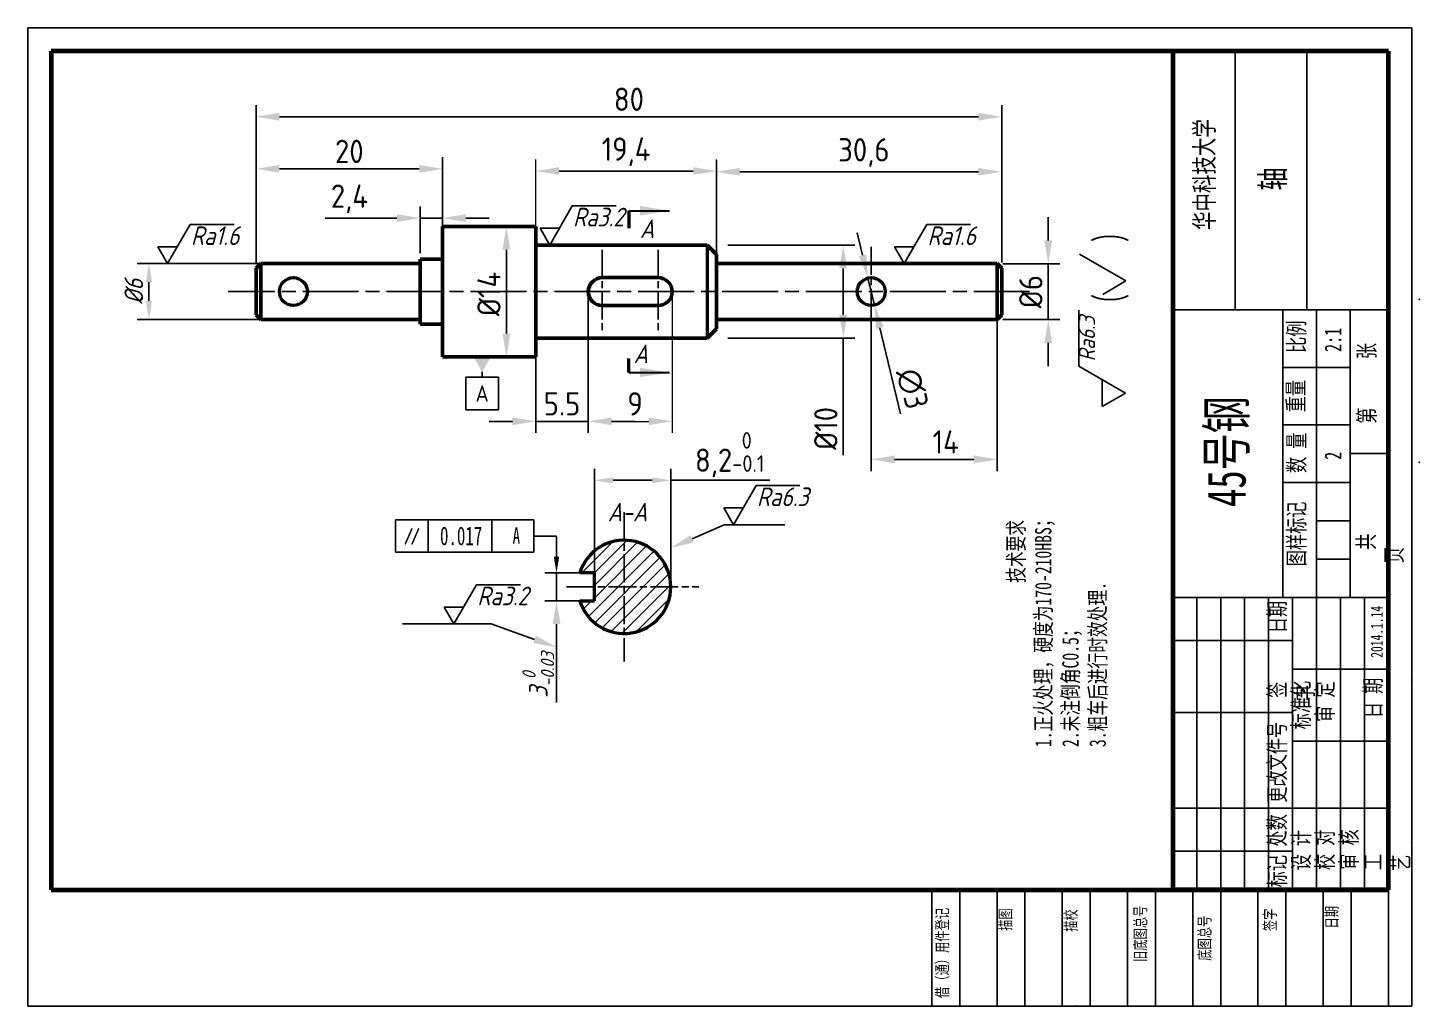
# Model space of a CAD drawing. Header units: millimetres. Extents: x 538 to 2406, y -113 to 359.
# Drawn here: x 2027.7 to 2177, y 40.4 to 145.4 of the extents above; entities that cross this region are included whole.
import ezdxf
from ezdxf.enums import TextEntityAlignment as Align

# ---------------------------------------------------------------- set-up
doc = ezdxf.new("R2010")
doc.units = ezdxf.units.MM
doc.header["$LTSCALE"] = 0.5
doc.header["$PDSIZE"] = -5
doc.linetypes.add('AM_ISO08W050', pattern=[18, 12, -1.5, 3, -1.5])
doc.linetypes.add('AM_ISO08W050x2', pattern=[9, 6, -0.75, 1.5, -0.75])
doc.layers.get('0').update_dxf_attribs({"lineweight": 50})
for name, color, linetype in [('10', 7, 'Continuous'), ('format', 7, 'Continuous'), ('外框', 7, 'Continuous'), ('尺寸', 3, 'Continuous'), ('尺寸 @ 1', 3, 'Continuous')]:
    doc.layers.add(name, color=color, linetype=linetype)
for name, color, linetype, lineweight in [('AM_5', 3, 'Continuous', 25), ('AM_7', 4, 'AM_ISO08W050', 25), ('粗实线层', 7, 'Continuous', 50), ('细实线', 4, 'Continuous', 25), ('里框', 7, 'Continuous', 80)]:
    doc.layers.add(name, color=color, linetype=linetype, lineweight=lineweight)
doc.styles.add('ACISOGDT', font='AMGDT.SHX')
doc.styles.get("Standard").update_dxf_attribs({"font": 'isocp.shx', "bigfont": 'gbcbig.shx'})
doc.styles.add('标准', font='', dxfattribs={"width": 0.667})
doc.styles.add('标注', font='gbeitc.shx', dxfattribs={"height": 3.5, "bigfont": 'gbcbig.shx'})
doc.styles.add('汉字', font='STFANGSO.TTF', dxfattribs={"width": 0.707, "height": 3.5})
doc.styles.add('长仿宋体', font='hyswlongfangsong.ttf', dxfattribs={"width": 0.707})
doc.styles.get('标准').set_extended_font_data('宋体')
doc.dimstyles.new('ISO-25', dxfattribs={"dimtxt": 2.5, "dimasz": 2.5, "dimexe": 1.25, "dimexo": 0.625, "dimtad": 1, "dimtxsty": 'Standard', "dimcen": 2.5, "dimadec": 0, "dimazin": 0, "dimtfac": 1, "dimtmove": 0, "dimatfit": 3, "dimfxl": 1, "dimarcsym": 0})
doc.dimstyles.new('ISO-25$0', dxfattribs={"dimtxt": 2.5, "dimasz": 2.5, "dimexe": 1.25, "dimexo": 0.625, "dimtad": 1, "dimtxsty": 'Standard', "dimcen": 2.5, "dimadec": 0, "dimazin": 0, "dimtfac": 1, "dimtmove": 0, "dimatfit": 3, "dimfxl": 1, "dimarcsym": 0})

# ---------------------------------------------------------------- blocks, each defined once
blk = doc.blocks.new('*D201')
at = {"layer": 'AM_5', "color": 0, "lineweight": -2, "transparency": 16777216}
for p, q in [((2072.8, 124.09), (2080.27, 124.09)), ((2079.02, 121.59), (2079.02, 112.59)), ((2072.8, 110.09), (2080.27, 110.09))]:
    blk.add_line(p, q, dxfattribs=at)
at = {"layer": 'AM_5', "color": 0, "lineweight": 50, "transparency": 16777216}
for points in [[(2078.61, 121.59), (2079.44, 121.59), (2079.02, 124.09)], [(2078.61, 112.59), (2079.44, 112.59), (2079.02, 110.09)]]:
    blk.add_solid(points, dxfattribs=at)
at = {"layer": 'Defpoints', "color": 0, "lineweight": 50, "transparency": 16777216}
for p in [(2072.17, 124.09), (2072.17, 110.09), (2079.02, 110.09)]:
    blk.add_point(p, dxfattribs=at)
at = {"layer": 'AM_5', "color": 0, "transparency": 16777216, "insert": (2077.15, 116.84), "char_height": 2.5, "attachment_point": 5, "rotation": 90}
blk.add_mtext('\\A1;%%C14', dxfattribs=at)
blk = doc.blocks.new('*D202')
at = {"layer": 'AM_5', "color": 0, "lineweight": -2, "transparency": 16777216}
for p, q in [((2102.8, 122.09), (2116.42, 122.09)), ((2115.17, 119.59), (2115.17, 114.59)), ((2102.8, 112.09), (2116.42, 112.09)), ((2115.17, 112.09), (2115.17, 99.53))]:
    blk.add_line(p, q, dxfattribs=at)
at = {"layer": 'AM_5', "color": 0, "lineweight": 50, "transparency": 16777216}
for points in [[(2114.75, 119.59), (2115.59, 119.59), (2115.17, 122.09)], [(2114.75, 114.59), (2115.59, 114.59), (2115.17, 112.09)]]:
    blk.add_solid(points, dxfattribs=at)
at = {"layer": 'Defpoints', "color": 0, "lineweight": 50, "transparency": 16777216}
for p in [(2102.17, 122.09), (2102.17, 112.09), (2115.17, 112.09)]:
    blk.add_point(p, dxfattribs=at)
at = {"layer": 'AM_5', "color": 0, "transparency": 16777216, "insert": (2113.3, 102.41), "char_height": 2.5, "attachment_point": 5, "rotation": 90}
blk.add_mtext('\\A1;%%C10', dxfattribs=at)
blk = doc.blocks.new('*D203')
at = {"layer": 'AM_5', "color": 0, "lineweight": -2, "transparency": 16777216}
for p, q in [((2137.17, 122.59), (2137.17, 125.09)), ((2132.3, 120.09), (2138.42, 120.09)), ((2137.17, 120.09), (2137.17, 114.09)), ((2132.3, 114.09), (2138.42, 114.09)), ((2137.17, 111.59), (2137.17, 109.09))]:
    blk.add_line(p, q, dxfattribs=at)
at = {"layer": 'AM_5', "color": 0, "lineweight": 50, "transparency": 16777216}
for points in [[(2136.75, 122.59), (2137.59, 122.59), (2137.17, 120.09)], [(2136.75, 111.59), (2137.59, 111.59), (2137.17, 114.09)]]:
    blk.add_solid(points, dxfattribs=at)
at = {"layer": 'Defpoints', "color": 0, "lineweight": 50, "transparency": 16777216}
for p in [(2131.67, 120.09), (2131.67, 114.09), (2137.17, 114.09)]:
    blk.add_point(p, dxfattribs=at)
at = {"layer": 'AM_5', "color": 0, "transparency": 16777216, "insert": (2135.3, 117.09), "char_height": 2.5, "attachment_point": 5, "rotation": 90}
blk.add_mtext('\\A1;%%C6', dxfattribs=at)
blk = doc.blocks.new('*D204')
at = {"layer": 'AM_5', "color": 0, "lineweight": 20, "transparency": 16777216}
for p, q in [((2082.17, 122.72), (2082.17, 131.28)), ((2101.57, 122.72), (2101.57, 131.28))]:
    blk.add_line(p, q, dxfattribs=at)
at = {"layer": 'AM_5', "color": 0, "lineweight": -3, "transparency": 16777216}
blk.add_line((2084.67, 130.03), (2099.07, 130.03), dxfattribs=at)
at = {"layer": 'AM_5', "color": 0, "lineweight": 50, "transparency": 16777216}
for points in [[(2084.67, 130.45), (2084.67, 129.62), (2082.17, 130.03)], [(2099.07, 130.45), (2099.07, 129.62), (2101.57, 130.03)]]:
    blk.add_solid(points, dxfattribs=at)
at = {"layer": 'Defpoints', "color": 0, "lineweight": 50, "transparency": 16777216}
for p in [(2101.57, 130.03), (2082.17, 122.09), (2101.57, 122.09)]:
    blk.add_point(p, dxfattribs=at)
at = {"layer": 'AM_5', "color": 0, "transparency": 16777216, "insert": (2091.87, 132.1), "char_height": 2.5, "attachment_point": 5}
blk.add_mtext('19,4', dxfattribs=at)
blk = doc.blocks.new('*D205')
at = {"layer": 'AM_5', "color": 0, "lineweight": -2, "transparency": 16777216}
for p, q in [((2101.57, 120.72), (2101.57, 131.2)), ((2104.07, 129.95), (2129.67, 129.95)), ((2132.17, 120.22), (2132.17, 131.2))]:
    blk.add_line(p, q, dxfattribs=at)
at = {"layer": 'AM_5', "color": 0, "lineweight": 50, "transparency": 16777216}
for points in [[(2104.07, 130.37), (2104.07, 129.54), (2101.57, 129.95)], [(2129.67, 130.37), (2129.67, 129.54), (2132.17, 129.95)]]:
    blk.add_solid(points, dxfattribs=at)
at = {"layer": 'Defpoints', "color": 0, "lineweight": 50, "transparency": 16777216}
for p in [(2132.17, 129.95), (2101.57, 120.09), (2132.17, 119.59)]:
    blk.add_point(p, dxfattribs=at)
at = {"layer": 'AM_5', "color": 0, "transparency": 16777216, "insert": (2117.38, 132.02), "char_height": 2.5, "attachment_point": 5}
blk.add_mtext('\\A1;30,6', dxfattribs=at)
blk = doc.blocks.new('*D206')
at = {"layer": 'AM_5', "color": 0, "lineweight": -2, "transparency": 16777216}
for p, q in [((2052.17, 120.22), (2052.17, 131.52)), ((2072.17, 120.72), (2072.17, 131.52)), ((2069.67, 130.27), (2054.67, 130.27))]:
    blk.add_line(p, q, dxfattribs=at)
at = {"layer": 'AM_5', "color": 0, "lineweight": 50, "transparency": 16777216}
for points in [[(2054.67, 130.69), (2054.67, 129.85), (2052.17, 130.27)], [(2069.67, 130.69), (2069.67, 129.85), (2072.17, 130.27)]]:
    blk.add_solid(points, dxfattribs=at)
at = {"layer": 'Defpoints', "color": 0, "lineweight": 50, "transparency": 16777216}
for p in [(2052.17, 130.27), (2052.17, 119.59), (2072.17, 120.09)]:
    blk.add_point(p, dxfattribs=at)
at = {"layer": 'AM_5', "color": 0, "transparency": 16777216, "insert": (2062.17, 132.14), "char_height": 2.5, "attachment_point": 5}
blk.add_mtext('\\A1;20', dxfattribs=at)
blk = doc.blocks.new('*D207')
at = {"layer": 'AM_5', "color": 0, "lineweight": 20, "transparency": 16777216}
for p, q in [((2087.81, 116.47), (2087.81, 101.92)), ((2096.81, 116.47), (2096.81, 101.92)), ((2090.31, 103.17), (2094.31, 103.17))]:
    blk.add_line(p, q, dxfattribs=at)
at = {"layer": 'AM_5', "color": 0, "lineweight": 50, "transparency": 16777216}
for points in [[(2090.31, 103.59), (2090.31, 102.76), (2087.81, 103.17)], [(2094.31, 103.59), (2094.31, 102.76), (2096.81, 103.17)]]:
    blk.add_solid(points, dxfattribs=at)
at = {"layer": 'Defpoints', "color": 0, "lineweight": 50, "transparency": 16777216}
for p in [(2087.81, 117.09), (2096.81, 117.09), (2096.81, 103.17)]:
    blk.add_point(p, dxfattribs=at)
at = {"layer": 'AM_5', "color": 0, "transparency": 16777216, "insert": (2092.83, 105.05), "char_height": 2.5, "attachment_point": 5}
blk.add_mtext('9', dxfattribs=at)
blk = doc.blocks.new('*D208')
at = {"layer": 'AM_5', "color": 0, "lineweight": -2, "transparency": 16777216}
for p, q in [((2082.17, 116.47), (2082.17, 101.92)), ((2087.81, 116.47), (2087.81, 101.92)), ((2079.67, 103.17), (2077.17, 103.17)), ((2087.81, 103.17), (2082.17, 103.17)), ((2090.31, 103.17), (2092.81, 103.17))]:
    blk.add_line(p, q, dxfattribs=at)
at = {"layer": 'AM_5', "color": 0, "lineweight": 50, "transparency": 16777216}
for points in [[(2079.67, 103.59), (2079.67, 102.76), (2082.17, 103.17)], [(2090.31, 103.59), (2090.31, 102.76), (2087.81, 103.17)]]:
    blk.add_solid(points, dxfattribs=at)
at = {"layer": 'Defpoints', "color": 0, "lineweight": 50, "transparency": 16777216}
for p in [(2082.17, 117.09), (2087.81, 117.09), (2082.17, 103.17)]:
    blk.add_point(p, dxfattribs=at)
at = {"layer": 'AM_5', "color": 0, "transparency": 16777216, "insert": (2084.99, 105.05), "char_height": 2.5, "attachment_point": 5}
blk.add_mtext('5.5', dxfattribs=at)
blk = doc.blocks.new('*D200')
at = {"layer": 'AM_5', "color": 0, "lineweight": -2, "transparency": 16777216}
for p, q in [((2088.47, 86.05), (2088.47, 98.09)), ((2096.67, 86.04), (2096.67, 98.09)), ((2090.47, 96.84), (2094.67, 96.84)), ((2096.67, 96.84), (2107.29, 96.84))]:
    blk.add_line(p, q, dxfattribs=at)
at = {"layer": 'AM_5', "color": 0, "lineweight": 50, "transparency": 16777216}
for points in [[(2090.47, 97.17), (2090.47, 96.51), (2088.47, 96.84)], [(2094.67, 97.17), (2094.67, 96.51), (2096.67, 96.84)]]:
    blk.add_solid(points, dxfattribs=at)
at = {"layer": 'Defpoints', "color": 0, "lineweight": 50, "transparency": 16777216}
for p in [(2096.67, 96.84), (2088.47, 85.43), (2096.67, 85.42)]:
    blk.add_point(p, dxfattribs=at)
at = {"layer": 'AM_5', "color": 0, "transparency": 16777216, "insert": (2102.98, 99.59), "char_height": 2.5, "attachment_point": 5}
blk.add_mtext('8,2{}{\\H0.71x;\\C92;\\S 0^ -0.1;}', dxfattribs=at)
blk = doc.blocks.new('去材料表面')
at = {"lineweight": -2}
for p, q in [((0, 0), (5.77, 10)), ((5.77, 10), (17.77, 10)), ((0, 0), (-2.89, 5)), ((-2.89, 5), (2.89, 5))]:
    blk.add_line(p, q, dxfattribs=at)
at = {"lineweight": -2, "style": '标注'}
blk.add_attdef('CCD', text='', height=3.5, dxfattribs=at).set_placement((11.66, 10.01), align=Align.TOP_CENTER)
blk = doc.blocks.new('基本符号')
at = {"lineweight": -2}
for q in [(5.77, 10), (-2.89, 5)]:
    blk.add_line((0, 0), q, dxfattribs=at)
blk = doc.blocks.new('详细标题栏')
for p, q in [((-175, 45), (-175, 0)), ((0, 45), (-175, 45)), ((-114, 45), (-175, 45))]:
    blk.add_line(p, q)
at = {"lineweight": -3}
for p, q in [((-167, 45), (-167, 20)), ((-158, 45), (-158, 0)), ((-138, 45), (-138, 20)), ((-123, 45), (-123, 20)), ((-114, 45), (-114, 0)), ((-54, 45), (-54, 0)), ((-114, 40), (-175, 40)), ((-114, 35), (-175, 35)), ((0, 32), (-54, 32)), ((-114, 30), (-175, 30)), ((-114, 25), (-175, 25)), ((-54, 22), (-114, 22)), ((-90, 22), (-90, 8)), ((-78, 22), (-78, 8)), ((-66, 22), (-66, 8)), ((-114, 20), (-175, 20)), ((-144, 20), (-144, 0)), ((-129, 20), (-129, 0)), ((-114, 15), (-175, 15)), ((-54, 15), (-114, 15)), ((-106, 15), (-106, 8)), ((-98, 15), (-98, 8)), ((0, 17), (-54, 17)), ((-114, 10), (-175, 10)), ((-54, 8), (-114, 8)), ((-84, 8), (-84, 0)), ((-114, 5), (-175, 5))]:
    blk.add_line(p, q, dxfattribs=at)
at = {"lineweight": -2, "char_height": 3.5, "attachment_point": 1, "style": '汉字'}
for s, width, gutter_width, insert in [('\\pi0.49071;标记', 8, 17.5, (-175, 25)), ('\\pi0.49633;处数', 8, 17.5, (-166.49, 25)), ('\\pi0.073779;更改文件号', 18.1702, 17.5, (-156.93, 25)), ('\\pi0.6987;签  字', 10.0506, 17.5, (-135.66, 25)), ('\\pi0.54091;设 计', 9.1202, 17.5, (-171.49, 20)), ('\\pi0.025333;标准化', 10.7285, 17.5, (-141.56, 20)), ('\\pi0.58737;图样标记', 15.2306, 17.5, (-108.09, 20.95)), ('数 量', 12, 30, (-88.06, 20.92)), ('\\pi0.59756;重量', 8, 17.5, (-75.97, 21.08)), ('\\pi0.83189;比例', 8, 17.5, (-63.82, 20.95)), ('\\pi0.99535;校 对', 9.9203, 17.5, (-171.89, 15)), ('\\pi0.46795;审 定', 8.6706, 17.5, (-140.45, 15)), ('\\pi0.61376;审 核', 8.8835, 17.5, (-171.44, 10)), ('第      张', 17.7746, 17.5, (-77.76, 6.3)), ('\\pi0.17202;工 艺', 8, 17.5, (-171.07, 5)), ('\\pi1.3664;日 期', 9.6765, 17.5, (-140.59, 5))]:
    blk.add_mtext_dynamic_manual_height_columns(s, width=width, gutter_width=gutter_width, heights=[0], dxfattribs=dict(at, insert=insert))
at = {"lineweight": -3, "char_height": 3.5, "attachment_point": 1, "style": '汉字'}
for s, width, insert in [('\\pi0.99686;日期', 8, (-122.48, 25)), ('\\pi2.7795;共      页', 17.9727, (-106.88, 6.42))]:
    blk.add_mtext_dynamic_manual_height_columns(s, width=width, gutter_width=17.5, heights=[0], dxfattribs=dict(at, insert=insert))
blk = doc.blocks.new('详细标题栏2')
at = {"layer": '里框', "lineweight": 60}
blk.add_blockref('详细标题栏', (0, 0), dxfattribs=at)
at = {"lineweight": -2, "style": '汉字', "width": 0.707}
for tag, height, p in [('机构名称', 4, (-25.77, 38.43)), ('材料', 8, (-83.61, 33.8)), ('图名', 5, (-26.69, 24.17)), ('设计', 2.5, (-151.3, 17.72)), ('数量', 3.5, (-84.45, 11.57)), ('重量', 3.5, (-71.86, 11.23)), ('比例', 3.5, (-60.26, 11.57)), ('图纸代号', 4, (-25.03, 8.5)), ('日期', 2.5, (-121.19, 2.43))]:
    blk.add_attdef(tag, text='', height=height, dxfattribs=at).set_placement(p, align=Align.MIDDLE_CENTER)
blk = doc.blocks.new('*D209')
at = {"layer": 'AM_5', "color": 0, "linetype": 'ByBlock', "lineweight": -2, "transparency": 16777216}
for p, q in [((2052.17, 120.03), (2052.17, 137.11)), ((2129.67, 135.86), (2054.67, 135.86)), ((2132.17, 120.22), (2132.17, 137.11))]:
    blk.add_line(p, q, dxfattribs=at)
at = {"layer": 'AM_5', "color": 0, "lineweight": 50, "transparency": 16777216}
for points in [[(2054.67, 136.28), (2054.67, 135.45), (2052.17, 135.86)], [(2129.67, 136.28), (2129.67, 135.45), (2132.17, 135.86)]]:
    blk.add_solid(points, dxfattribs=at)
at = {"layer": 'Defpoints', "color": 0, "lineweight": 50, "transparency": 16777216}
for p in [(2052.17, 135.86), (2132.17, 119.59), (2052.17, 119.41)]:
    blk.add_point(p, dxfattribs=at)
at = {"layer": 'AM_5', "color": 0, "transparency": 16777216, "insert": (2092.17, 137.74), "char_height": 2.5, "attachment_point": 5}
blk.add_mtext('80', dxfattribs=at)
blk = doc.blocks.new('*D210')
at = {"layer": 'AM_5', "color": 0, "lineweight": -2, "transparency": 16777216}
for p, q in [((2117.24, 120.99), (2116.66, 123.42)), ((2117.82, 118.55), (2118.52, 115.64)), ((2121.3, 103.99), (2119.1, 113.2))]:
    blk.add_line(p, q, dxfattribs=at)
at = {"layer": 'AM_5', "color": 0, "lineweight": 50, "transparency": 16777216}
for points in [[(2117.65, 121.08), (2116.84, 120.89), (2117.82, 118.55)], [(2119.51, 113.3), (2118.7, 113.11), (2118.52, 115.64)]]:
    blk.add_solid(points, dxfattribs=at)
at = {"layer": 'Defpoints', "color": 0, "lineweight": 50, "transparency": 16777216}
for p in [(2117.82, 118.55), (2118.52, 115.64)]:
    blk.add_point(p, dxfattribs=at)
at = {"layer": 'AM_5', "color": 0, "transparency": 16777216, "insert": (2122.59, 106.67), "char_height": 2.5, "attachment_point": 5, "rotation": 283.4295}
blk.add_mtext('\\A1;∅3', dxfattribs=at)
blk = doc.blocks.new('*D211')
at = {"layer": 'AM_5', "color": 0, "linetype": 'ByBlock', "lineweight": -2, "transparency": 16777216}
for p, q in [((2118.17, 116.28), (2118.17, 97.84)), ((2131.67, 116.28), (2131.67, 97.84)), ((2120.67, 99.09), (2129.17, 99.09))]:
    blk.add_line(p, q, dxfattribs=at)
at = {"layer": 'AM_5', "color": 0, "lineweight": 50, "transparency": 16777216}
for points in [[(2120.67, 99.51), (2120.67, 98.67), (2118.17, 99.09)], [(2129.17, 99.51), (2129.17, 98.67), (2131.67, 99.09)]]:
    blk.add_solid(points, dxfattribs=at)
at = {"layer": 'Defpoints', "color": 0, "lineweight": 50, "transparency": 16777216}
for p in [(2118.17, 116.91), (2131.67, 116.91), (2131.67, 99.09)]:
    blk.add_point(p, dxfattribs=at)
at = {"layer": 'AM_5', "color": 0, "transparency": 16777216, "insert": (2126.17, 100.96), "char_height": 2.5, "attachment_point": 5}
blk.add_mtext('14', dxfattribs=at)
blk = doc.blocks.new('*D241')
at = {"layer": 'AM_5', "color": 0, "lineweight": -2, "transparency": 16777216}
for p, q in [((2069.77, 121.22), (2069.77, 126.24)), ((2072.17, 121.22), (2072.17, 126.24)), ((2067.27, 124.99), (2059.58, 124.99)), ((2072.17, 124.99), (2069.77, 124.99)), ((2074.67, 124.99), (2077.17, 124.99))]:
    blk.add_line(p, q, dxfattribs=at)
at = {"layer": 'AM_5', "color": 0, "lineweight": 50, "transparency": 16777216}
for points in [[(2067.27, 125.41), (2067.27, 124.57), (2069.77, 124.99)], [(2074.67, 125.41), (2074.67, 124.57), (2072.17, 124.99)]]:
    blk.add_solid(points, dxfattribs=at)
at = {"layer": 'Defpoints', "color": 0, "lineweight": 50, "transparency": 16777216}
for p in [(2072.17, 124.99), (2069.77, 120.59), (2072.17, 120.59)]:
    blk.add_point(p, dxfattribs=at)
at = {"layer": 'AM_5', "color": 0, "transparency": 16777216, "insert": (2062.18, 127.05), "char_height": 2.5, "attachment_point": 5}
blk.add_mtext('\\A1;2,4', dxfattribs=at)

msp = doc.modelspace()

# ---------------------------------------------------------------- hatches: boundary and pattern name
at = {"layer": '10'}
h = msp.add_hatch(dxfattribs=at)
h.set_pattern_fill('ANSI31', color=256, scale=0.3)
h.set_pattern_definition([(45, (1108.4016, -48.5724), (-0.6735192, 0.6735192), [])])
h.paths.add_polyline_path([(2086.9016, 86.9064), (2088.4713, 86.9064), (2088.4713, 83.9064), (2086.9016, 83.9064, 6.51313067)])

# ---------------------------------------------------------------- linework, layer by layer
at = {"color": 7, "linetype": 'Continuous', "lineweight": 30}
for p, q in [((2092.1713, 125.7744), (2096.5213, 125.7744)), ((2092.1713, 108.4144), (2096.5213, 108.4144))]:
    msp.add_line(p, q, dxfattribs=at)
at = {"color": 7, "linetype": 'Continuous', "lineweight": 53}
for p, q in [((2082.1713, 124.0944), (2072.1713, 124.0944)), ((2072.1713, 124.0944), (2072.1713, 110.0944)), ((2082.1713, 124.0944), (2082.1713, 110.0944)), ((2100.5713, 122.0944), (2082.1713, 122.0944)), ((2100.5713, 122.0944), (2101.5713, 121.0944)), ((2101.5713, 121.0944), (2101.5713, 113.0944)), ((2069.7713, 120.0944), (2052.6713, 120.0944)), ((2052.6713, 120.0944), (2052.6713, 114.0944)), ((2069.7713, 120.5944), (2069.7713, 113.5944)), ((2072.1713, 120.5944), (2069.7713, 120.5944)), ((2131.6713, 120.0944), (2101.5713, 120.0944)), ((2131.6713, 120.0944), (2131.6713, 114.0944)), ((2132.1713, 119.5944), (2132.1713, 114.5944)), ((2095.3105, 118.5944), (2089.3105, 118.5944)), ((2089.3105, 115.5944), (2095.3105, 115.5944)), ((2052.6713, 114.0944), (2069.7713, 114.0944)), ((2069.7713, 113.5944), (2072.1713, 113.5944)), ((2101.5713, 114.0944), (2131.6713, 114.0944)), ((2082.1713, 112.0944), (2100.5713, 112.0944)), ((2101.5713, 113.0944), (2100.5713, 112.0944)), ((2072.1713, 110.0944), (2082.1713, 110.0944))]:
    msp.add_line(p, q, dxfattribs=at)
at = {"color": 7, "linetype": 'Continuous', "lineweight": 50}
for p, q in [((2088.4713, 86.9064), (2086.9016, 86.9064)), ((2088.4713, 83.9064), (2088.4713, 86.9064)), ((2086.9016, 83.9064), (2088.4713, 83.9064))]:
    msp.add_line(p, q, dxfattribs=at)
at = {"lineweight": 53}
for centre, start, end in [((2089.3105, 117.0944), 90, 270), ((2095.3105, 117.0944), 270, 90)]:
    msp.add_arc(centre, 1.5, start, end, dxfattribs=at)
at = {"color": 7, "linetype": 'Continuous', "lineweight": 50}
msp.add_arc((2091.6713, 85.4064), 5, 197.457603, 162.542397, dxfattribs=at)
at = {"color": 7, "linetype": 'Continuous', "lineweight": 30}
for points in [[(2096.5213, 125.7744), (2093.3463, 125.2664), (2093.3463, 126.2824)], [(2096.5213, 108.4144), (2093.3463, 107.9064), (2093.3463, 108.9224)]]:
    msp.add_solid(points, dxfattribs=at)
at = {"layer": 'AM_5'}
for p, q in [((2052.6713, 120.0944), (2039.4213, 120.0944)), ((2040.6713, 118.0944), (2040.6713, 116.0944)), ((2052.6713, 114.0944), (2039.4213, 114.0944)), ((2076.4213, 107.9064), (2076.4213, 108.4743)), ((2102.4016, 92.0726), (2098.9627, 90.5723)), ((2108.9016, 92.0726), (2102.4016, 92.0726)), ((2081.9749, 90.8637), (2084.4023, 90.8637)), ((2084.401, 88.6527), (2084.401, 90.4027)), ((2084.4023, 90.8637), (2084.4023, 88.6527)), ((2086.9016, 86.9064), (2083.1516, 86.9064)), ((2084.4016, 86.9064), (2084.4016, 83.9064)), ((2086.9016, 83.9064), (2083.1516, 83.9064)), ((2067.8918, 81.4276), (2077.4016, 81.4276)), ((2077.4016, 81.4276), (2082.0473, 79.7685)), ((2084.4016, 81.4064), (2084.4016, 73.011))]:
    msp.add_line(p, q, dxfattribs=at)
at = {"layer": 'AM_5', "color": 140}
for p, q in [((2078.1713, 107.9064), (2074.6713, 107.9064)), ((2074.6713, 107.9064), (2074.6713, 104.4064)), ((2078.1713, 104.4064), (2078.1713, 107.9064)), ((2074.6713, 104.4064), (2078.1713, 104.4064)), ((2067.1388, 92.6137), (2081.9749, 92.6137)), ((2067.1388, 92.6137), (2067.1388, 89.1137)), ((2070.6388, 92.6137), (2070.6388, 89.1137)), ((2077.4735, 92.6137), (2077.4735, 89.1137)), ((2081.9749, 92.6137), (2081.9749, 89.1137)), ((2067.1388, 89.1137), (2081.9749, 89.1137))]:
    msp.add_line(p, q, dxfattribs=at)
at = {"layer": 'AM_5'}
for points in [[(2040.338, 118.0944), (2041.0047, 118.0944), (2040.6713, 120.0944)], [(2040.338, 116.0944), (2041.0047, 116.0944), (2040.6713, 114.0944)], [(2084.1094, 88.6527), (2084.6927, 88.6527), (2084.401, 86.9027)], [(2083.985, 81.4064), (2084.8183, 81.4064), (2084.4016, 83.9064)]]:
    msp.add_solid(points, dxfattribs=at)
at = {"layer": 'AM_5', "linetype": 'Continuous'}
for points in [[(2077.4317, 110.2243), (2076.4213, 108.4743), (2075.411, 110.2243)], [(2098.7961, 90.9542), (2099.1294, 90.1904), (2096.6713, 89.5726)], [(2084.1106, 88.6527), (2084.6939, 88.6527), (2084.4023, 86.9027)], [(2081.9071, 79.3761), (2082.1874, 80.1609), (2084.4016, 78.9276)]]:
    msp.add_trace(points, dxfattribs=at)
at = {"layer": 'AM_7', "linetype": 'AM_ISO08W050x2'}
for p, q in [((2089.3105, 121.5944), (2089.3105, 112.5944)), ((2095.3105, 121.5944), (2095.3105, 112.5944)), ((2118.1713, 121.9064), (2118.1713, 111.9064)), ((2091.6713, 93.4064), (2091.6713, 77.4064)), ((2085.4713, 85.4064), (2099.6713, 85.4064))]:
    msp.add_line(p, q, dxfattribs=at)
at = {"layer": 'AM_7'}
msp.add_line((2135.1713, 117.0944), (2049.1713, 117.0944), dxfattribs=at)
at = {"layer": 'format', "lineweight": 50}
for p, q in [((2092.1713, 125.7744), (2092.1713, 123.9064)), ((2092.1713, 108.4144), (2092.1713, 109.9064))]:
    msp.add_line(p, q, dxfattribs=at)
at = {"layer": 'format', "lineweight": 53}
for p, q in [((2052.1713, 119.5944), (2052.6713, 120.0944)), ((2052.1713, 114.5944), (2052.1713, 119.5944)), ((2132.1713, 119.5944), (2131.6713, 120.0944)), ((2052.1713, 114.5944), (2052.6713, 114.0944)), ((2132.1713, 114.5944), (2131.6713, 114.0944))]:
    msp.add_line(p, q, dxfattribs=at)
at = {"layer": 'format', "lineweight": 50}
msp.add_circle((2118.1713, 117.0944), 1.5, dxfattribs=at)
at = {"layer": '外框'}
for p, q in [((2027.6713, 145.4064), (2176.1713, 145.4064)), ((2027.6713, 145.4064), (2027.6713, 40.4064)), ((2176.1713, 145.4064), (2176.1713, 40.4064)), ((2124.6713, 52.9064), (2124.6713, 40.4784)), ((2127.6713, 52.9064), (2127.6713, 40.4784)), ((2131.6713, 52.9064), (2131.6713, 40.4784)), ((2134.6713, 52.9064), (2134.6713, 40.4784)), ((2138.6713, 52.9064), (2138.6713, 40.4784)), ((2141.6713, 52.9064), (2141.6713, 40.4784)), ((2145.6713, 52.9064), (2145.6713, 40.4784)), ((2148.6713, 52.9064), (2148.6713, 40.4784)), ((2152.6713, 52.9064), (2152.6713, 40.4784)), ((2155.6713, 52.9064), (2155.6713, 40.4784)), ((2159.6713, 52.9064), (2159.6713, 40.4784)), ((2162.6713, 52.9064), (2162.6713, 40.4784)), ((2166.6713, 52.9064), (2166.6713, 40.4784)), ((2169.6713, 52.9064), (2169.6713, 40.4015)), ((2173.6713, 52.9064), (2173.6713, 40.4784)), ((2176.1713, 40.4064), (2027.6713, 40.4064))]:
    msp.add_line(p, q, dxfattribs=at)
at = {"layer": '尺寸', "color": 140}
for p, q in [((2083.6713, 122.0944), (2086.0962, 126.2944)), ((2086.0962, 126.2944), (2090.798, 126.2944)), ((2042.6713, 120.0944), (2045.0962, 124.2944)), ((2045.0962, 124.2944), (2049.798, 124.2944)), ((2121.7106, 120.0944), (2124.1354, 124.2944)), ((2124.1354, 124.2944), (2128.8372, 124.2944)), ((2082.6321, 123.8944), (2083.6713, 122.0944)), ((2082.6321, 123.8944), (2084.7106, 123.8944)), ((2041.6321, 121.8944), (2042.6713, 120.0944)), ((2041.6321, 121.8944), (2043.7106, 121.8944)), ((2120.6713, 121.8944), (2121.7106, 120.0944)), ((2120.6713, 121.8944), (2122.7498, 121.8944)), ((2103.4016, 92.0726), (2105.8265, 96.2726)), ((2105.8265, 96.2726), (2110.5283, 96.2726)), ((2102.3624, 93.8726), (2103.4016, 92.0726)), ((2102.3624, 93.8726), (2104.4409, 93.8726)), ((2073.4016, 81.4276), (2075.8265, 85.6276)), ((2075.8265, 85.6276), (2080.5283, 85.6276)), ((2072.3624, 83.2276), (2073.4016, 81.4276)), ((2072.3624, 83.2276), (2074.4409, 83.2276))]:
    msp.add_line(p, q, dxfattribs=at)
at = {"layer": '粗实线层', "lineweight": 50}
msp.add_line((2100.5713, 122.0944), (2100.5713, 112.0944), dxfattribs=at)
msp.add_circle((2056.1713, 117.0944), 1.5, dxfattribs=at)
at = {"layer": '细实线'}
for p in [(2176.9695, 116.2831), (2176.9695, 98.7831), (2176.1713, 75.4064), (2176.1713, 57.9064), (2140.0688, 40.4064)]:
    msp.add_point(p, dxfattribs=at)
at = {"layer": '里框', "ltscale": 1.5}
for p, q in [((2173.6713, 142.9064), (2030.1884, 142.9064)), ((2030.1884, 142.9064), (2030.1884, 52.9064)), ((2173.6713, 52.9064), (2173.6713, 142.9064)), ((2030.1884, 52.9064), (2173.6713, 52.9064))]:
    msp.add_line(p, q, dxfattribs=at)

# ---------------------------------------------------------------- block references
at = {"layer": 'format', "xscale": 0.5142834645669291, "yscale": 0.5142834645669291, "zscale": 0.5142834645669291, "rotation": 90}
msp.add_blockref('详细标题栏2', (2173.6713, 142.9064), dxfattribs=at).add_auto_attribs({'材料': '45号钢', '图名': '轴', '机构名称': '华中科技大学', '比例': '2:1', '数量': '2', '日期': '2014.1.14'})
at = {"layer": '尺寸 @ 1', "xscale": 0.5, "yscale": 0.5, "zscale": 0.5, "rotation": 90}
msp.add_blockref('基本符号', (2145.5077, 118.2426), dxfattribs=at)
msp.add_blockref('去材料表面', (2145.4482, 106.2079), dxfattribs=at).add_auto_attribs({'CCD': 'Ra6.3'})

# ---------------------------------------------------------------- texts
at = {"insert": (2132.8374, 64.8447), "char_height": 1.75, "attachment_point": 1, "rotation": 90, "style": '汉字'}
msp.add_mtext_dynamic_manual_height_columns('\\pi20.99;技术要求\\P\\pi0;    1.正火处理，硬度为170-210HBS；\\P    2.未注倒角C0.5；\\P    3.{\\W0.707;粗车后进行时效处理.}', width=56.501603, gutter_width=12.5, heights=[0], dxfattribs=at)
at = {"layer": 'AM_5', "char_height": 2, "attachment_point": 5, "rotation": 90, "style": '标注'}
for s, insert in [('\\A1;%%C6', (2039.0463, 117.0944)), ('\\A1;3{}{\\H0.71x;\\C92;\\S 0^ -0.03;}', (2082.4454, 75.9587))]:
    msp.add_mtext(s, dxfattribs=dict(at, insert=insert))
at = {"layer": 'AM_5', "color": 140, "insert": (2076.4213, 106.1564), "char_height": 1.75, "attachment_point": 5}
msp.add_mtext('A', dxfattribs=at)
at = {"layer": 'AM_5', "color": 140}
for s, insert, char_height, attachment_point, style in [('f', (2068.8888, 90.8637), 1.75, 5, 'ACISOGDT'), ('0.017', (2071.9016, 90.8637), 2, 4, '标准')]:
    msp.add_mtext(s, dxfattribs=dict(at, insert=insert, char_height=char_height, attachment_point=attachment_point, style=style))
at = {"layer": 'AM_5', "color": 140, "insert": (2078.9016, 90.9276), "char_height": 1.75, "width": 4.614752, "attachment_point": 4, "style": '标准'}
msp.add_mtext(' A', dxfattribs=at)
at = {"layer": 'format', "char_height": 2, "attachment_point": 1, "style": '标注'}
for s, width, insert in [('A', 2.5, (2093.3463, 124.8404)), ('A', 2.5, (2092.6713, 111.4064)), ('A-A', 13, (2089.9016, 94.4276))]:
    msp.add_mtext_dynamic_manual_height_columns(s, width=width, gutter_width=10, heights=[0], dxfattribs=dict(at, insert=insert))
at = {"layer": '外框', "attachment_point": 1, "rotation": 90, "style": '汉字'}
for s, width, gutter_width, insert, char_height in [('\\pi0.092935;{\\W0.71;借（通）用件登记\\P}', 21.635209, 17.5, (2125.1666, 41.18), 1.25), ('\\pi6.5512;{\\W0.71;描图\\P}', 18.159848, 17.5, (2131.9559, 41.9369), 1.25), ('\\pi3.1758;{\\H0.71429x;\\W0.71;旧底图总号\\P}', 19.414887, 19.1472, (2146.4246, 41.9665), 1.75), ('\\pi6.5216;{\\W0.71;签字\\P}', 18.159848, 17.5, (2160.34, 41.9369), 1.25), ('\\pi6.7986;{\\W0.71;日期\\P}', 18.159848, 17.5, (2166.9559, 41.9369), 1.25), ('\\pi6.4409;{\\W0.71;描校\\P}', 18.159848, 17.5, (2138.9559, 41.9369), 1.25), ('\\pi2.7528;{\\W0.71;底图总号\\P}', 15.979612, 17.5, (2153.3214, 42.5237), 1.25)]:
    msp.add_mtext_dynamic_manual_height_columns(s, width=width, gutter_width=gutter_width, heights=[7.6283], dxfattribs=dict(at, insert=insert, char_height=char_height))
at = {"layer": '尺寸', "color": 92, "char_height": 2, "attachment_point": 7, "style": '标注'}
for s, insert in [('Ra3.2', (2086.1713, 124.0944)), ('Ra1.6', (2045.1713, 122.0944)), ('Ra1.6', (2124.2106, 122.0944)), ('Ra6.3', (2105.9016, 94.0726)), ('Ra3.2', (2075.9016, 83.4276))]:
    msp.add_mtext(s, dxfattribs=dict(at, insert=insert))
at = {"layer": '尺寸', "insert": (2142.043, 115.8404), "char_height": 3, "attachment_point": 1, "rotation": 90, "style": '长仿宋体'}
msp.add_mtext_dynamic_manual_height_columns('(     )', width=22.132968, gutter_width=17.5, heights=[0], dxfattribs=at)

# ---------------------------------------------------------------- dimensions: what is measured, and where the dimension line sits
at = {"layer": 'AM_5'}
for base, p1, p2, dimstyle, override, picture, middle in [((2052.1713, 135.8649), (2132.1713, 119.5944), (2052.1713, 119.4064), 'ISO-25$0', {"dimarcsym": 1}, '*D209', (2092.1713, 135.8649)), ((2052.1713, 130.2696), (2072.1713, 120.0944), (2052.1713, 119.5944), 'ISO-25', {"dimtfac": 0.7, "dimtdec": 3, "dimtolj": 1}, '*D206', (2062.1713, 130.2696)), ((2101.5713, 130.0344), (2082.1713, 122.0944), (2101.5713, 122.0944), 'ISO-25$0', {"dimlwd": 65533, "dimlwe": 20}, '*D204', (2091.8713, 130.0344)), ((2132.1713, 129.9544), (2101.5713, 120.0944), (2132.1713, 119.5944), 'ISO-25', {"dimtfac": 0.7, "dimtdec": 3, "dimtolj": 1}, '*D205', (2117.3813, 129.9544)), ((2072.1713, 124.9893), (2069.7713, 120.5944), (2072.1713, 120.5944), 'ISO-25$0', {"dimtfac": 0.7, "dimtdec": 3, "dimtolj": 1}, '*D241', (2062.1771, 124.9893)), ((2096.8105, 103.1741), (2087.8105, 117.0944), (2096.8105, 117.0944), 'ISO-25$0', {"dimlwd": 20, "dimlwe": 20}, '*D207', (2092.8257, 103.1741))]:
    dim = msp.add_linear_dim(base=base, p1=p1, p2=p2, dimstyle=dimstyle, override=override, dxfattribs=at)
    dim.commit()
    dim.dimension.update_dxf_attribs({"geometry": picture, "text_midpoint": middle, "dimtype": 160})
for base, p1, p2, picture, middle in [((2079.022, 110.0944), (2072.1713, 124.0944), (2072.1713, 110.0944), '*D201', (2079.022, 116.8391)), ((2115.1713, 112.0944), (2102.1713, 122.0944), (2102.1713, 112.0944), '*D202', (2115.1713, 102.4064))]:
    dim = msp.add_linear_dim(base=base, p1=p1, p2=p2, angle=90, text='%%C<>', dimstyle='ISO-25', override={"dimtol": 0, "dimlim": 0, "dimtp": 0, "dimtm": 0, "dimtfac": 0.7, "dimtdec": 3, "dimtolj": 1, "dimtzin": 8}, dxfattribs=at)
    dim.commit()
    dim.dimension.update_dxf_attribs({"geometry": picture, "text_midpoint": middle, "dimtype": 160})
dim = msp.add_linear_dim(base=(2137.1713, 114.0944), p1=(2131.6713, 120.0944), p2=(2131.6713, 114.0944), angle=90, text='%%C<>', dimstyle='ISO-25', override={"dimtol": 0, "dimlim": 0, "dimtp": 0, "dimtm": 0, "dimtfac": 0.7, "dimtdec": 3, "dimtolj": 1, "dimtzin": 8}, dxfattribs=at)
dim.commit()
dim.dimension.update_dxf_attribs({"geometry": '*D203', "text_midpoint": (2135.2963, 117.0944)})
dim = msp.add_diameter_dim_2p(p1=(2117.823, 118.5534), p2=(2118.5197, 115.6354), dimstyle='ISO-25', override={"dimtol": 0, "dimlim": 0, "dimtp": 0, "dimtm": 0, "dimtfac": 0.7, "dimtdec": 3, "dimtolj": 1, "dimtzin": 8}, dxfattribs=at)
dim.commit()
dim.dimension.update_dxf_attribs({"geometry": '*D210', "text_midpoint": (2120.7648, 106.2331), "dimtype": 163})
dim = msp.add_linear_dim(base=(2082.1713, 103.1741), p1=(2087.8105, 117.0944), p2=(2082.1713, 117.0944), text='5.5', dimstyle='ISO-25$0', dxfattribs=at)
dim.commit()
dim.dimension.update_dxf_attribs({"geometry": '*D208', "text_midpoint": (2084.9909, 105.0491)})
dim = msp.add_linear_dim(base=(2131.6713, 99.0886), p1=(2118.1713, 116.9064), p2=(2131.6713, 116.9064), text='14', dimstyle='ISO-25$0', override={"dimarcsym": 1}, dxfattribs=at)
dim.commit()
dim.dimension.update_dxf_attribs({"geometry": '*D211', "text_midpoint": (2126.1713, 99.0886), "dimtype": 160})
dim = msp.add_linear_dim(base=(2096.6713, 96.8401), p1=(2088.4713, 85.4276), p2=(2096.6713, 85.4177), text='<>{}{\\H0.71x;\\C92;\\S 0^ -0.1;}', dimstyle='ISO-25$0', override={"dimasz": 2, "dimtm": 0.1, "dimtdec": 3}, dxfattribs=at)
dim.commit()
dim.dimension.update_dxf_attribs({"geometry": '*D200', "text_midpoint": (2102.9826, 99.5914)})

doc.saveas('drawing.dxf')
